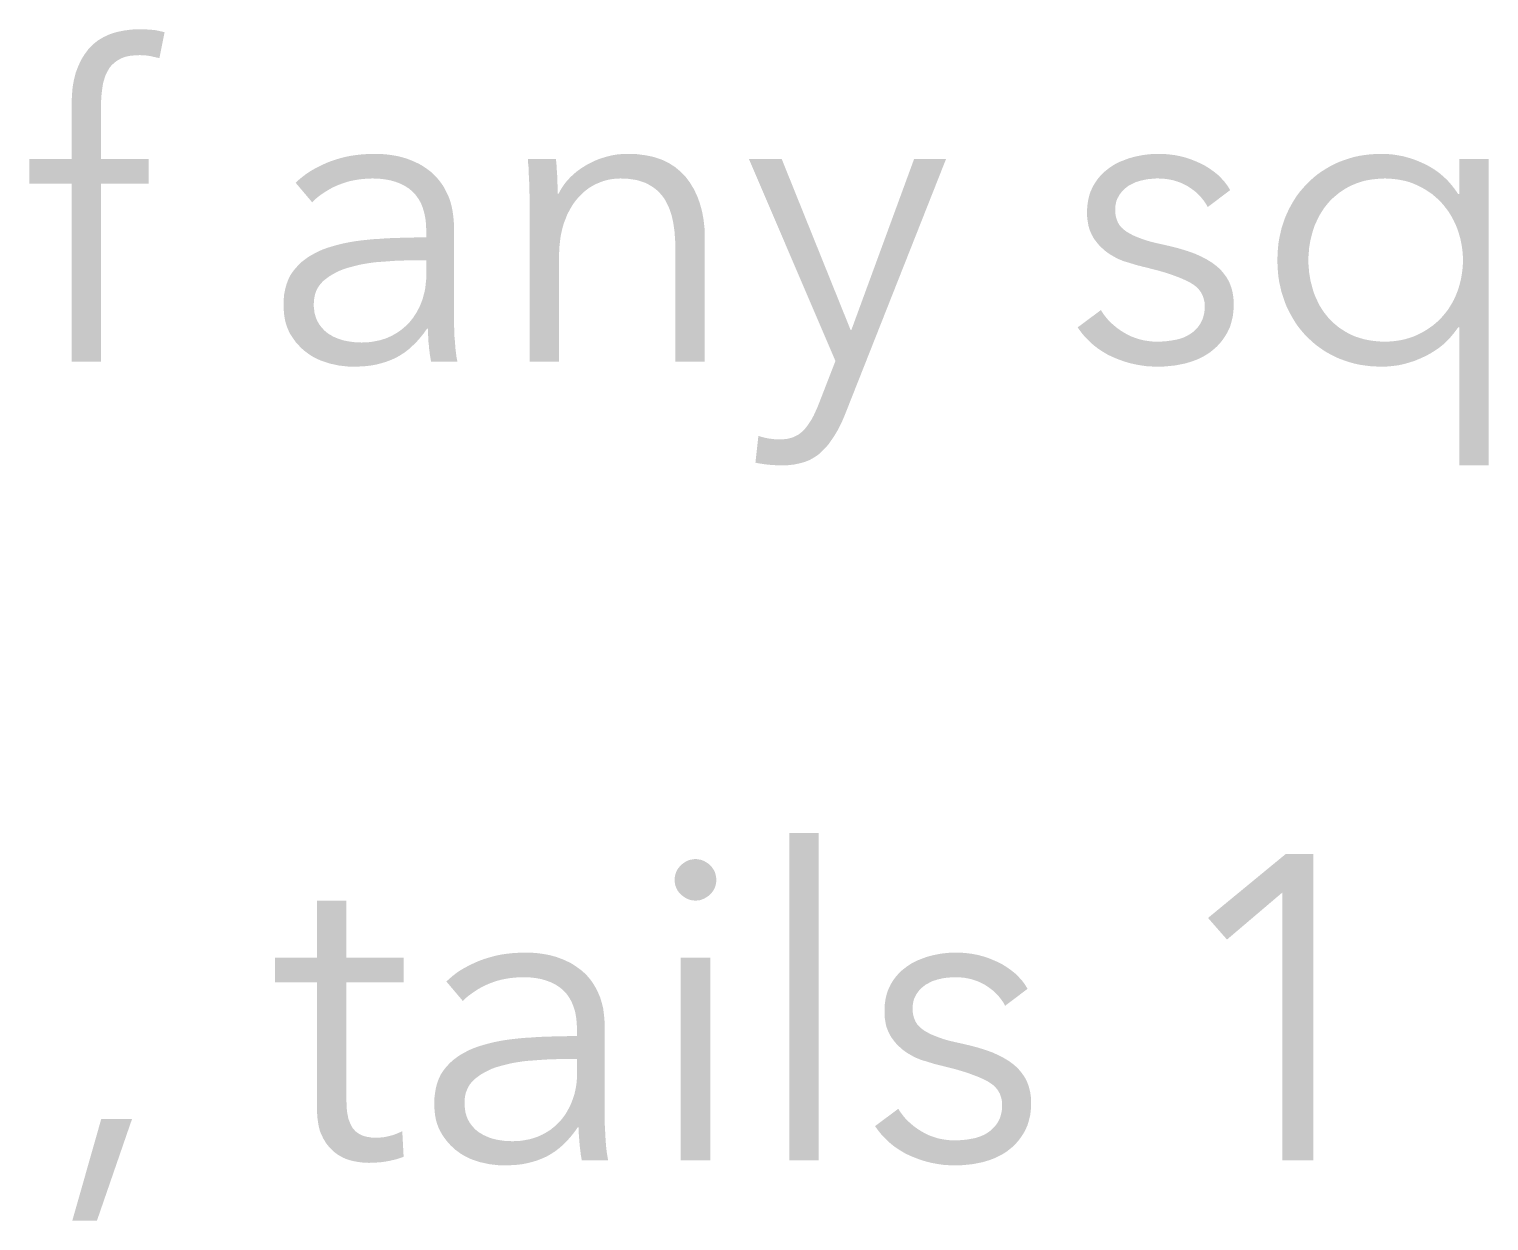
# Model space of a CAD drawing. Header units: millimetres. Extents: x 6 to 126, y 130 to 351.
# Drawn here: x 32.22 to 41, y 263.64 to 270.8 of the extents above; entities that cross this region are included whole.
import ezdxf

# ---------------------------------------------------------------- set-up
doc = ezdxf.new("R2010")
doc.units = ezdxf.units.MM
doc.layers.add('RASTER', color=7, linetype='Continuous')

msp = doc.modelspace()

# ---------------------------------------------------------------- hatches: boundary and pattern name
at = {"layer": 'RASTER'}
for points in [[(32.939, 269.869), (32.653, 269.869), (32.653, 268.8), (32.476, 268.8), (32.476, 269.869), (32.221, 269.869), (32.221, 270.017), (32.476, 270.017), (32.476, 270.35), (32.478, 270.4), (32.482, 270.448), (32.49, 270.493), (32.501, 270.536), (32.516, 270.575), (32.533, 270.612), (32.554, 270.646), (32.577, 270.677), (32.604, 270.705), (32.635, 270.73), (32.669, 270.75), (32.706, 270.767), (32.747, 270.78), (32.791, 270.789), (32.838, 270.795), (32.889, 270.797), (32.898, 270.797), (32.907, 270.797), (32.915, 270.796), (32.925, 270.796), (32.934, 270.795), (32.943, 270.795), (32.953, 270.794), (32.962, 270.793), (32.972, 270.792), (32.981, 270.791), (32.991, 270.789), (33, 270.787), (33.009, 270.785), (33.018, 270.783), (33.026, 270.781), (33.035, 270.779), (33.004, 270.623), (32.997, 270.625), (32.99, 270.626), (32.982, 270.628), (32.975, 270.63), (32.968, 270.631), (32.961, 270.633), (32.954, 270.634), (32.947, 270.636), (32.939, 270.637), (32.932, 270.638), (32.924, 270.639), (32.916, 270.64), (32.908, 270.64), (32.899, 270.64), (32.891, 270.641), (32.882, 270.641), (32.864, 270.64), (32.848, 270.639), (32.832, 270.638), (32.818, 270.635), (32.803, 270.632), (32.79, 270.628), (32.778, 270.623), (32.766, 270.617), (32.755, 270.611), (32.744, 270.604), (32.735, 270.597), (32.726, 270.589), (32.717, 270.581), (32.709, 270.571), (32.702, 270.562), (32.696, 270.551), (32.69, 270.54), (32.684, 270.529), (32.679, 270.517), (32.675, 270.505), (32.671, 270.492), (32.667, 270.479), (32.664, 270.465), (32.662, 270.451), (32.66, 270.437), (32.658, 270.422), (32.656, 270.407), (32.655, 270.392), (32.654, 270.376), (32.653, 270.361), (32.653, 270.345), (32.653, 270.329), (32.653, 270.017), (32.939, 270.017)], [(35.388, 270.017), (35.389, 270.004), (35.39, 269.991), (35.392, 269.978), (35.393, 269.965), (35.393, 269.951), (35.394, 269.937), (35.395, 269.922), (35.396, 269.908), (35.396, 269.893), (35.397, 269.879), (35.397, 269.866), (35.398, 269.853), (35.398, 269.841), (35.398, 269.83), (35.398, 269.819), (35.398, 269.809), (35.404, 269.809), (35.418, 269.835), (35.434, 269.86), (35.452, 269.883), (35.472, 269.905), (35.494, 269.926), (35.518, 269.946), (35.544, 269.964), (35.573, 269.982), (35.602, 269.997), (35.632, 270.011), (35.662, 270.022), (35.693, 270.031), (35.724, 270.039), (35.755, 270.044), (35.787, 270.047), (35.82, 270.048), (35.876, 270.046), (35.928, 270.039), (35.977, 270.029), (36.022, 270.014), (36.064, 269.994), (36.102, 269.97), (36.136, 269.942), (36.167, 269.91), (36.194, 269.874), (36.217, 269.836), (36.237, 269.794), (36.253, 269.75), (36.266, 269.703), (36.275, 269.654), (36.281, 269.601), (36.282, 269.546), (36.282, 268.8), (36.106, 268.8), (36.106, 269.473), (36.105, 269.497), (36.105, 269.52), (36.103, 269.543), (36.102, 269.565), (36.1, 269.587), (36.097, 269.607), (36.094, 269.628), (36.09, 269.648), (36.086, 269.667), (36.081, 269.685), (36.075, 269.703), (36.069, 269.72), (36.062, 269.736), (36.054, 269.752), (36.046, 269.767), (36.037, 269.782), (36.027, 269.795), (36.016, 269.808), (36.005, 269.82), (35.993, 269.831), (35.979, 269.842), (35.966, 269.851), (35.951, 269.86), (35.935, 269.869), (35.919, 269.876), (35.901, 269.882), (35.883, 269.888), (35.863, 269.892), (35.843, 269.895), (35.821, 269.898), (35.799, 269.899), (35.775, 269.9), (35.758, 269.899), (35.741, 269.898), (35.723, 269.896), (35.706, 269.893), (35.689, 269.889), (35.672, 269.884), (35.656, 269.878), (35.639, 269.871), (35.623, 269.864), (35.607, 269.855), (35.591, 269.846), (35.576, 269.835), (35.562, 269.824), (35.547, 269.811), (35.534, 269.798), (35.521, 269.784), (35.508, 269.769), (35.496, 269.753), (35.485, 269.736), (35.474, 269.718), (35.464, 269.699), (35.454, 269.679), (35.446, 269.658), (35.437, 269.636), (35.43, 269.613), (35.424, 269.589), (35.418, 269.564), (35.414, 269.538), (35.411, 269.511), (35.408, 269.483), (35.407, 269.454), (35.406, 269.424), (35.406, 268.8), (35.229, 268.8), (35.229, 269.749), (35.229, 269.762), (35.229, 269.775), (35.229, 269.79), (35.229, 269.806), (35.228, 269.822), (35.228, 269.839), (35.227, 269.857), (35.227, 269.876), (35.226, 269.896), (35.225, 269.914), (35.224, 269.933), (35.224, 269.951), (35.223, 269.968), (35.221, 269.985), (35.22, 270.001), (35.219, 270.017)], [(37.159, 268.99), (37.164, 268.99), (37.541, 270.017), (37.733, 270.017), (37.127, 268.485), (37.113, 268.451), (37.098, 268.419), (37.082, 268.388), (37.065, 268.359), (37.047, 268.332), (37.029, 268.306), (37.009, 268.282), (36.988, 268.261), (36.966, 268.241), (36.941, 268.224), (36.915, 268.209), (36.885, 268.197), (36.854, 268.188), (36.82, 268.181), (36.784, 268.177), (36.745, 268.176), (36.725, 268.176), (36.705, 268.177), (36.685, 268.178), (36.665, 268.18), (36.645, 268.182), (36.626, 268.185), (36.606, 268.188), (36.587, 268.192), (36.605, 268.353), (36.62, 268.348), (36.636, 268.344), (36.652, 268.34), (36.669, 268.337), (36.685, 268.335), (36.701, 268.333), (36.718, 268.332), (36.735, 268.332), (36.757, 268.333), (36.778, 268.335), (36.798, 268.34), (36.816, 268.346), (36.833, 268.354), (36.849, 268.363), (36.864, 268.375), (36.878, 268.388), (36.891, 268.403), (36.903, 268.419), (36.915, 268.437), (36.927, 268.456), (36.938, 268.477), (36.948, 268.499), (36.959, 268.523), (36.969, 268.548), (37.068, 268.803), (36.548, 270.017), (36.745, 270.017)], [(39.306, 269.728), (39.296, 269.747), (39.284, 269.764), (39.271, 269.781), (39.257, 269.797), (39.242, 269.812), (39.225, 269.826), (39.207, 269.839), (39.188, 269.852), (39.168, 269.863), (39.147, 269.873), (39.125, 269.881), (39.103, 269.888), (39.08, 269.893), (39.057, 269.897), (39.032, 269.899), (39.007, 269.9), (38.996, 269.9), (38.984, 269.899), (38.972, 269.898), (38.96, 269.897), (38.949, 269.896), (38.937, 269.894), (38.925, 269.892), (38.914, 269.889), (38.902, 269.887), (38.891, 269.883), (38.88, 269.88), (38.869, 269.876), (38.859, 269.871), (38.849, 269.866), (38.84, 269.861), (38.83, 269.856), (38.822, 269.85), (38.813, 269.843), (38.805, 269.836), (38.798, 269.829), (38.79, 269.821), (38.784, 269.813), (38.778, 269.805), (38.772, 269.796), (38.767, 269.786), (38.762, 269.777), (38.758, 269.767), (38.755, 269.756), (38.753, 269.745), (38.751, 269.734), (38.75, 269.722), (38.75, 269.71), (38.751, 269.689), (38.754, 269.67), (38.76, 269.651), (38.767, 269.634), (38.777, 269.618), (38.789, 269.604), (38.804, 269.591), (38.82, 269.579), (38.839, 269.568), (38.86, 269.557), (38.884, 269.547), (38.91, 269.537), (38.939, 269.527), (38.971, 269.518), (39.005, 269.51), (39.041, 269.502), (39.093, 269.49), (39.142, 269.477), (39.187, 269.463), (39.229, 269.448), (39.267, 269.431), (39.301, 269.413), (39.332, 269.394), (39.36, 269.373), (39.384, 269.351), (39.404, 269.327), (39.422, 269.302), (39.437, 269.274), (39.448, 269.245), (39.456, 269.214), (39.461, 269.181), (39.462, 269.146), (39.462, 269.12), (39.46, 269.096), (39.457, 269.072), (39.452, 269.05), (39.446, 269.028), (39.44, 269.008), (39.431, 268.989), (39.422, 268.97), (39.411, 268.953), (39.4, 268.936), (39.388, 268.92), (39.375, 268.905), (39.362, 268.891), (39.348, 268.878), (39.332, 268.865), (39.317, 268.853), (39.3, 268.842), (39.283, 268.832), (39.265, 268.823), (39.247, 268.814), (39.229, 268.807), (39.21, 268.8), (39.19, 268.794), (39.17, 268.788), (39.149, 268.784), (39.129, 268.78), (39.108, 268.776), (39.087, 268.774), (39.067, 268.772), (39.046, 268.77), (39.025, 268.769), (39.005, 268.769), (38.97, 268.77), (38.936, 268.772), (38.902, 268.777), (38.869, 268.783), (38.835, 268.791), (38.802, 268.801), (38.769, 268.813), (38.737, 268.826), (38.705, 268.841), (38.675, 268.859), (38.646, 268.878), (38.619, 268.899), (38.593, 268.923), (38.568, 268.948), (38.545, 268.976), (38.524, 269.005), (38.664, 269.109), (38.676, 269.09), (38.69, 269.071), (38.705, 269.053), (38.722, 269.035), (38.74, 269.019), (38.759, 269.003), (38.78, 268.988), (38.802, 268.974), (38.825, 268.961), (38.848, 268.95), (38.873, 268.941), (38.897, 268.933), (38.923, 268.927), (38.949, 268.923), (38.975, 268.92), (39.002, 268.92), (39.016, 268.92), (39.03, 268.92), (39.044, 268.921), (39.058, 268.922), (39.071, 268.924), (39.085, 268.925), (39.098, 268.928), (39.111, 268.93), (39.124, 268.933), (39.136, 268.936), (39.148, 268.94), (39.16, 268.944), (39.171, 268.949), (39.182, 268.954), (39.192, 268.96), (39.202, 268.966), (39.212, 268.973), (39.221, 268.98), (39.229, 268.988), (39.237, 268.996), (39.245, 269.004), (39.252, 269.013), (39.259, 269.023), (39.265, 269.033), (39.27, 269.043), (39.275, 269.054), (39.279, 269.066), (39.282, 269.078), (39.285, 269.091), (39.287, 269.104), (39.288, 269.118), (39.288, 269.133), (39.287, 269.156), (39.282, 269.178), (39.275, 269.198), (39.265, 269.217), (39.252, 269.234), (39.236, 269.25), (39.217, 269.264), (39.196, 269.277), (39.171, 269.289), (39.144, 269.301), (39.115, 269.312), (39.083, 269.324), (39.048, 269.335), (39.011, 269.346), (38.971, 269.356), (38.929, 269.367), (38.915, 269.37), (38.901, 269.374), (38.887, 269.377), (38.873, 269.381), (38.858, 269.386), (38.844, 269.39), (38.829, 269.395), (38.814, 269.399), (38.798, 269.404), (38.784, 269.41), (38.769, 269.416), (38.755, 269.423), (38.741, 269.431), (38.727, 269.439), (38.714, 269.447), (38.7, 269.457), (38.688, 269.466), (38.676, 269.477), (38.664, 269.488), (38.653, 269.499), (38.643, 269.511), (38.633, 269.524), (38.623, 269.537), (38.615, 269.551), (38.607, 269.566), (38.6, 269.582), (38.594, 269.598), (38.589, 269.616), (38.586, 269.634), (38.583, 269.653), (38.581, 269.673), (38.581, 269.694), (38.581, 269.717), (38.583, 269.739), (38.586, 269.761), (38.59, 269.781), (38.595, 269.801), (38.601, 269.819), (38.609, 269.837), (38.617, 269.854), (38.627, 269.871), (38.637, 269.886), (38.648, 269.901), (38.66, 269.915), (38.672, 269.928), (38.686, 269.941), (38.7, 269.952), (38.715, 269.964), (38.73, 269.974), (38.746, 269.984), (38.763, 269.993), (38.78, 270.001), (38.798, 270.008), (38.816, 270.015), (38.835, 270.022), (38.854, 270.027), (38.873, 270.032), (38.893, 270.036), (38.913, 270.04), (38.933, 270.043), (38.953, 270.045), (38.974, 270.047), (38.994, 270.048), (39.015, 270.048), (39.047, 270.047), (39.078, 270.044), (39.109, 270.04), (39.14, 270.034), (39.171, 270.026), (39.202, 270.016), (39.232, 270.004), (39.262, 269.991), (39.291, 269.976), (39.318, 269.959), (39.343, 269.941), (39.367, 269.922), (39.388, 269.901), (39.408, 269.879), (39.426, 269.855), (39.441, 269.83)], [(36.968, 264), (36.791, 264), (36.791, 265.966), (36.968, 265.966)], [(39.942, 264), (39.755, 264), (39.755, 265.609), (39.422, 265.326), (39.308, 265.456), (39.776, 265.841), (39.942, 265.841)], [(34.472, 265.069), (34.128, 265.069), (34.128, 264.359), (34.129, 264.342), (34.129, 264.326), (34.13, 264.311), (34.132, 264.297), (34.133, 264.283), (34.136, 264.271), (34.138, 264.258), (34.141, 264.247), (34.145, 264.236), (34.149, 264.226), (34.153, 264.217), (34.157, 264.208), (34.162, 264.199), (34.167, 264.192), (34.173, 264.185), (34.179, 264.178), (34.185, 264.172), (34.192, 264.167), (34.199, 264.162), (34.206, 264.157), (34.214, 264.153), (34.221, 264.15), (34.229, 264.147), (34.238, 264.144), (34.246, 264.142), (34.255, 264.14), (34.264, 264.139), (34.273, 264.137), (34.282, 264.136), (34.291, 264.136), (34.301, 264.135), (34.31, 264.135), (34.32, 264.135), (34.329, 264.136), (34.338, 264.137), (34.348, 264.138), (34.357, 264.139), (34.367, 264.141), (34.377, 264.143), (34.387, 264.146), (34.397, 264.148), (34.407, 264.151), (34.417, 264.154), (34.426, 264.158), (34.436, 264.162), (34.445, 264.166), (34.455, 264.17), (34.464, 264.174), (34.472, 264.021), (34.46, 264.016), (34.448, 264.012), (34.436, 264.008), (34.424, 264.005), (34.412, 264.002), (34.399, 263.999), (34.387, 263.996), (34.374, 263.994), (34.361, 263.991), (34.348, 263.99), (34.335, 263.988), (34.321, 263.987), (34.307, 263.986), (34.293, 263.985), (34.278, 263.985), (34.264, 263.984), (34.251, 263.985), (34.239, 263.985), (34.226, 263.986), (34.213, 263.988), (34.2, 263.989), (34.187, 263.992), (34.173, 263.994), (34.16, 263.997), (34.146, 264.001), (34.133, 264.005), (34.12, 264.01), (34.107, 264.016), (34.094, 264.023), (34.082, 264.03), (34.07, 264.038), (34.058, 264.047), (34.047, 264.056), (34.036, 264.067), (34.025, 264.078), (34.016, 264.09), (34.006, 264.102), (33.998, 264.116), (33.989, 264.13), (33.982, 264.146), (33.974, 264.162), (33.968, 264.179), (33.963, 264.198), (33.959, 264.218), (33.956, 264.239), (33.953, 264.261), (33.952, 264.285), (33.952, 264.309), (33.952, 265.069), (33.699, 265.069), (33.699, 265.217), (33.952, 265.217), (33.952, 265.56), (34.128, 265.56), (34.128, 265.217), (34.472, 265.217)], [(38.088, 264.928), (38.078, 264.947), (38.066, 264.964), (38.053, 264.981), (38.039, 264.997), (38.024, 265.012), (38.007, 265.026), (37.989, 265.039), (37.97, 265.052), (37.95, 265.063), (37.929, 265.073), (37.907, 265.081), (37.885, 265.088), (37.862, 265.093), (37.839, 265.097), (37.814, 265.099), (37.789, 265.1), (37.778, 265.1), (37.766, 265.099), (37.754, 265.098), (37.742, 265.097), (37.731, 265.096), (37.719, 265.094), (37.707, 265.092), (37.696, 265.089), (37.684, 265.087), (37.673, 265.083), (37.662, 265.08), (37.651, 265.076), (37.641, 265.071), (37.631, 265.066), (37.622, 265.061), (37.612, 265.056), (37.604, 265.05), (37.595, 265.043), (37.587, 265.036), (37.58, 265.029), (37.572, 265.021), (37.566, 265.013), (37.56, 265.005), (37.554, 264.996), (37.549, 264.986), (37.544, 264.977), (37.54, 264.967), (37.537, 264.956), (37.535, 264.945), (37.533, 264.934), (37.532, 264.922), (37.532, 264.91), (37.533, 264.889), (37.536, 264.87), (37.542, 264.851), (37.549, 264.834), (37.559, 264.818), (37.571, 264.804), (37.586, 264.791), (37.602, 264.779), (37.621, 264.768), (37.642, 264.757), (37.666, 264.747), (37.692, 264.737), (37.721, 264.727), (37.753, 264.718), (37.787, 264.71), (37.823, 264.702), (37.875, 264.69), (37.924, 264.677), (37.969, 264.663), (38.011, 264.648), (38.049, 264.631), (38.083, 264.613), (38.114, 264.594), (38.142, 264.573), (38.166, 264.551), (38.186, 264.527), (38.204, 264.502), (38.219, 264.474), (38.23, 264.445), (38.238, 264.414), (38.243, 264.381), (38.244, 264.346), (38.244, 264.32), (38.242, 264.296), (38.239, 264.272), (38.234, 264.25), (38.228, 264.228), (38.222, 264.208), (38.213, 264.189), (38.204, 264.17), (38.193, 264.153), (38.182, 264.136), (38.17, 264.12), (38.157, 264.105), (38.144, 264.091), (38.13, 264.078), (38.114, 264.065), (38.099, 264.053), (38.082, 264.042), (38.065, 264.032), (38.047, 264.023), (38.029, 264.014), (38.011, 264.007), (37.992, 264), (37.972, 263.994), (37.952, 263.988), (37.931, 263.984), (37.911, 263.98), (37.89, 263.976), (37.869, 263.974), (37.849, 263.972), (37.828, 263.97), (37.807, 263.969), (37.787, 263.969), (37.752, 263.97), (37.718, 263.972), (37.684, 263.977), (37.651, 263.983), (37.617, 263.991), (37.584, 264.001), (37.551, 264.013), (37.519, 264.026), (37.487, 264.041), (37.457, 264.059), (37.428, 264.078), (37.401, 264.099), (37.375, 264.123), (37.35, 264.148), (37.327, 264.176), (37.306, 264.205), (37.446, 264.309), (37.458, 264.29), (37.472, 264.271), (37.487, 264.253), (37.504, 264.235), (37.522, 264.219), (37.541, 264.203), (37.562, 264.188), (37.584, 264.174), (37.607, 264.161), (37.63, 264.15), (37.655, 264.141), (37.679, 264.133), (37.705, 264.127), (37.731, 264.123), (37.757, 264.12), (37.784, 264.12), (37.798, 264.12), (37.812, 264.12), (37.826, 264.121), (37.84, 264.122), (37.853, 264.124), (37.867, 264.125), (37.88, 264.128), (37.893, 264.13), (37.906, 264.133), (37.918, 264.136), (37.93, 264.14), (37.942, 264.144), (37.953, 264.149), (37.964, 264.154), (37.974, 264.16), (37.984, 264.166), (37.994, 264.173), (38.003, 264.18), (38.011, 264.188), (38.019, 264.196), (38.027, 264.204), (38.034, 264.213), (38.041, 264.223), (38.047, 264.233), (38.052, 264.243), (38.057, 264.254), (38.061, 264.266), (38.064, 264.278), (38.067, 264.291), (38.069, 264.304), (38.07, 264.318), (38.07, 264.333), (38.069, 264.356), (38.064, 264.378), (38.057, 264.398), (38.047, 264.417), (38.034, 264.434), (38.018, 264.45), (37.999, 264.464), (37.978, 264.477), (37.953, 264.489), (37.926, 264.501), (37.897, 264.512), (37.865, 264.524), (37.83, 264.535), (37.793, 264.546), (37.753, 264.556), (37.711, 264.567), (37.697, 264.57), (37.683, 264.574), (37.669, 264.577), (37.655, 264.581), (37.64, 264.586), (37.626, 264.59), (37.611, 264.595), (37.596, 264.599), (37.58, 264.604), (37.566, 264.61), (37.551, 264.616), (37.537, 264.623), (37.523, 264.631), (37.509, 264.639), (37.496, 264.647), (37.482, 264.657), (37.47, 264.666), (37.458, 264.677), (37.446, 264.688), (37.435, 264.699), (37.425, 264.711), (37.415, 264.724), (37.405, 264.737), (37.397, 264.751), (37.389, 264.766), (37.382, 264.782), (37.376, 264.798), (37.371, 264.816), (37.368, 264.834), (37.365, 264.853), (37.363, 264.873), (37.363, 264.894), (37.363, 264.917), (37.365, 264.939), (37.368, 264.961), (37.372, 264.981), (37.377, 265.001), (37.383, 265.019), (37.391, 265.037), (37.399, 265.054), (37.409, 265.071), (37.419, 265.086), (37.43, 265.101), (37.442, 265.115), (37.454, 265.128), (37.468, 265.141), (37.482, 265.152), (37.497, 265.164), (37.512, 265.174), (37.528, 265.184), (37.545, 265.193), (37.562, 265.201), (37.58, 265.208), (37.598, 265.215), (37.617, 265.222), (37.636, 265.227), (37.655, 265.232), (37.675, 265.236), (37.695, 265.24), (37.715, 265.243), (37.735, 265.245), (37.756, 265.247), (37.776, 265.248), (37.797, 265.248), (37.829, 265.247), (37.86, 265.244), (37.891, 265.24), (37.922, 265.234), (37.953, 265.226), (37.984, 265.216), (38.014, 265.204), (38.044, 265.191), (38.073, 265.176), (38.1, 265.159), (38.125, 265.141), (38.149, 265.122), (38.17, 265.101), (38.19, 265.079), (38.208, 265.055), (38.223, 265.03)], [(32.628, 263.636), (32.48, 263.636), (32.654, 264.247), (32.839, 264.247)]]:
    msp.add_hatch(color=7, dxfattribs=at).paths.add_polyline_path(points)
h = msp.add_hatch(color=7, dxfattribs=at)
h.paths.add_polyline_path([(34.608, 269.585), (34.607, 269.624), (34.603, 269.659), (34.596, 269.693), (34.587, 269.724), (34.576, 269.752), (34.561, 269.778), (34.544, 269.801), (34.525, 269.822), (34.503, 269.84), (34.478, 269.856), (34.452, 269.869), (34.423, 269.88), (34.391, 269.889), (34.358, 269.895), (34.321, 269.899), (34.283, 269.9), (34.256, 269.899), (34.229, 269.897), (34.203, 269.894), (34.178, 269.89), (34.153, 269.885), (34.128, 269.878), (34.104, 269.87), (34.08, 269.861), (34.057, 269.851), (34.035, 269.84), (34.014, 269.828), (33.994, 269.815), (33.974, 269.802), (33.956, 269.788), (33.938, 269.773), (33.922, 269.757), (33.823, 269.874), (33.842, 269.892), (33.864, 269.91), (33.886, 269.927), (33.91, 269.943), (33.936, 269.958), (33.963, 269.972), (33.992, 269.986), (34.022, 269.999), (34.053, 270.01), (34.085, 270.02), (34.119, 270.029), (34.153, 270.036), (34.189, 270.041), (34.225, 270.045), (34.263, 270.047), (34.301, 270.048), (34.326, 270.048), (34.35, 270.046), (34.373, 270.044), (34.397, 270.041), (34.42, 270.037), (34.442, 270.033), (34.464, 270.027), (34.486, 270.021), (34.507, 270.013), (34.527, 270.005), (34.547, 269.996), (34.566, 269.987), (34.585, 269.976), (34.603, 269.964), (34.62, 269.952), (34.637, 269.939), (34.652, 269.925), (34.667, 269.91), (34.681, 269.894), (34.694, 269.877), (34.707, 269.859), (34.718, 269.841), (34.728, 269.821), (34.738, 269.801), (34.747, 269.78), (34.754, 269.758), (34.76, 269.735), (34.765, 269.711), (34.769, 269.686), (34.772, 269.66), (34.774, 269.634), (34.774, 269.606), (34.774, 269.073), (34.774, 269.055), (34.775, 269.038), (34.775, 269.02), (34.776, 269.002), (34.776, 268.983), (34.777, 268.965), (34.778, 268.946), (34.78, 268.927), (34.781, 268.909), (34.783, 268.891), (34.784, 268.874), (34.786, 268.858), (34.788, 268.842), (34.79, 268.827), (34.793, 268.813), (34.795, 268.8), (34.637, 268.8), (34.635, 268.811), (34.633, 268.823), (34.631, 268.834), (34.629, 268.846), (34.628, 268.858), (34.626, 268.871), (34.625, 268.883), (34.624, 268.896), (34.622, 268.909), (34.621, 268.922), (34.62, 268.935), (34.62, 268.948), (34.619, 268.96), (34.619, 268.973), (34.618, 268.985), (34.618, 268.998), (34.613, 268.998), (34.592, 268.968), (34.57, 268.941), (34.548, 268.916), (34.524, 268.893), (34.501, 268.872), (34.476, 268.853), (34.451, 268.837), (34.425, 268.822), (34.398, 268.81), (34.369, 268.799), (34.34, 268.79), (34.309, 268.782), (34.276, 268.776), (34.243, 268.772), (34.208, 268.77), (34.171, 268.769), (34.154, 268.769), (34.136, 268.77), (34.118, 268.772), (34.1, 268.774), (34.082, 268.776), (34.064, 268.78), (34.045, 268.784), (34.027, 268.788), (34.009, 268.794), (33.991, 268.8), (33.973, 268.806), (33.956, 268.814), (33.939, 268.822), (33.923, 268.831), (33.907, 268.841), (33.892, 268.852), (33.877, 268.863), (33.862, 268.876), (33.849, 268.889), (33.836, 268.903), (33.823, 268.917), (33.812, 268.933), (33.801, 268.949), (33.79, 268.966), (33.781, 268.984), (33.773, 269.003), (33.766, 269.023), (33.76, 269.044), (33.756, 269.066), (33.753, 269.089), (33.751, 269.113), (33.75, 269.138), (33.751, 269.172), (33.754, 269.205), (33.76, 269.235), (33.768, 269.264), (33.778, 269.291), (33.79, 269.316), (33.805, 269.339), (33.822, 269.36), (33.84, 269.38), (33.86, 269.399), (33.882, 269.416), (33.905, 269.432), (33.93, 269.446), (33.956, 269.46), (33.983, 269.472), (34.013, 269.483), (34.043, 269.492), (34.075, 269.501), (34.107, 269.509), (34.141, 269.516), (34.176, 269.522), (34.212, 269.527), (34.249, 269.531), (34.287, 269.535), (34.326, 269.537), (34.365, 269.54), (34.405, 269.542), (34.445, 269.543), (34.485, 269.545), (34.526, 269.545), (34.567, 269.546), (34.608, 269.546)])
h.paths.add_polyline_path([(34.556, 269.408), (34.529, 269.408), (34.501, 269.408), (34.474, 269.407), (34.446, 269.406), (34.419, 269.405), (34.391, 269.403), (34.364, 269.401), (34.336, 269.399), (34.309, 269.397), (34.282, 269.394), (34.256, 269.39), (34.231, 269.386), (34.206, 269.381), (34.182, 269.375), (34.159, 269.369), (34.136, 269.363), (34.114, 269.356), (34.093, 269.348), (34.073, 269.339), (34.055, 269.329), (34.037, 269.319), (34.02, 269.308), (34.004, 269.296), (33.989, 269.284), (33.976, 269.27), (33.964, 269.255), (33.954, 269.24), (33.946, 269.223), (33.94, 269.205), (33.936, 269.187), (33.933, 269.167), (33.932, 269.146), (33.932, 269.13), (33.934, 269.115), (33.935, 269.1), (33.938, 269.086), (33.942, 269.073), (33.946, 269.06), (33.951, 269.048), (33.957, 269.037), (33.963, 269.026), (33.97, 269.016), (33.978, 269.006), (33.986, 268.997), (33.994, 268.988), (34.003, 268.98), (34.013, 268.972), (34.023, 268.965), (34.034, 268.959), (34.044, 268.952), (34.055, 268.947), (34.067, 268.942), (34.079, 268.937), (34.091, 268.933), (34.103, 268.929), (34.115, 268.926), (34.128, 268.923), (34.141, 268.921), (34.154, 268.919), (34.166, 268.917), (34.179, 268.916), (34.192, 268.915), (34.205, 268.915), (34.218, 268.914), (34.241, 268.915), (34.263, 268.916), (34.285, 268.919), (34.306, 268.923), (34.327, 268.927), (34.347, 268.933), (34.366, 268.939), (34.384, 268.947), (34.402, 268.955), (34.419, 268.965), (34.436, 268.975), (34.451, 268.985), (34.466, 268.997), (34.48, 269.009), (34.494, 269.022), (34.507, 269.035), (34.519, 269.05), (34.53, 269.064), (34.54, 269.08), (34.55, 269.095), (34.559, 269.112), (34.568, 269.129), (34.575, 269.146), (34.582, 269.164), (34.588, 269.182), (34.593, 269.201), (34.598, 269.22), (34.602, 269.239), (34.604, 269.258), (34.606, 269.278), (34.608, 269.297), (34.608, 269.317), (34.608, 269.408)], flags=0)
h = msp.add_hatch(color=7, dxfattribs=at)
h.paths.add_polyline_path([(40.812, 269.005), (40.792, 268.978), (40.771, 268.952), (40.748, 268.927), (40.724, 268.904), (40.698, 268.883), (40.67, 268.864), (40.641, 268.846), (40.61, 268.83), (40.579, 268.816), (40.547, 268.803), (40.515, 268.793), (40.483, 268.784), (40.451, 268.777), (40.419, 268.773), (40.386, 268.77), (40.354, 268.769), (40.319, 268.77), (40.284, 268.772), (40.251, 268.776), (40.218, 268.781), (40.186, 268.788), (40.155, 268.797), (40.125, 268.807), (40.095, 268.818), (40.067, 268.831), (40.04, 268.845), (40.013, 268.86), (39.988, 268.877), (39.964, 268.894), (39.941, 268.913), (39.919, 268.933), (39.898, 268.953), (39.878, 268.975), (39.859, 268.998), (39.841, 269.022), (39.825, 269.047), (39.81, 269.073), (39.795, 269.1), (39.782, 269.127), (39.77, 269.156), (39.76, 269.186), (39.75, 269.216), (39.743, 269.247), (39.736, 269.278), (39.731, 269.31), (39.728, 269.342), (39.726, 269.375), (39.725, 269.408), (39.726, 269.442), (39.728, 269.475), (39.731, 269.507), (39.736, 269.539), (39.743, 269.57), (39.75, 269.601), (39.76, 269.631), (39.77, 269.661), (39.782, 269.689), (39.795, 269.717), (39.81, 269.744), (39.825, 269.77), (39.841, 269.795), (39.859, 269.819), (39.878, 269.841), (39.898, 269.863), (39.919, 269.884), (39.941, 269.904), (39.964, 269.923), (39.988, 269.94), (40.013, 269.956), (40.04, 269.972), (40.067, 269.986), (40.095, 269.999), (40.125, 270.01), (40.155, 270.02), (40.186, 270.029), (40.218, 270.036), (40.251, 270.041), (40.284, 270.045), (40.319, 270.047), (40.354, 270.048), (40.386, 270.047), (40.419, 270.044), (40.451, 270.039), (40.483, 270.033), (40.515, 270.024), (40.547, 270.014), (40.579, 270.001), (40.61, 269.987), (40.641, 269.971), (40.67, 269.953), (40.698, 269.933), (40.724, 269.911), (40.748, 269.888), (40.771, 269.862), (40.792, 269.835), (40.812, 269.806), (40.819, 269.806), (40.819, 270.017), (40.996, 270.017), (40.996, 268.176), (40.819, 268.176), (40.819, 269.005)])
h.paths.add_polyline_path([(39.912, 269.408), (39.912, 269.383), (39.914, 269.358), (39.916, 269.334), (39.92, 269.31), (39.924, 269.286), (39.93, 269.263), (39.936, 269.24), (39.943, 269.217), (39.951, 269.195), (39.961, 269.174), (39.97, 269.153), (39.981, 269.133), (39.993, 269.114), (40.005, 269.096), (40.019, 269.078), (40.033, 269.061), (40.048, 269.045), (40.064, 269.03), (40.081, 269.016), (40.098, 269.002), (40.117, 268.99), (40.136, 268.978), (40.156, 268.967), (40.177, 268.957), (40.199, 268.948), (40.222, 268.941), (40.245, 268.934), (40.269, 268.929), (40.294, 268.925), (40.319, 268.922), (40.345, 268.92), (40.372, 268.92), (40.397, 268.92), (40.422, 268.922), (40.446, 268.925), (40.47, 268.929), (40.493, 268.934), (40.516, 268.941), (40.538, 268.948), (40.559, 268.957), (40.58, 268.967), (40.601, 268.978), (40.62, 268.989), (40.639, 269.002), (40.658, 269.015), (40.675, 269.029), (40.692, 269.044), (40.708, 269.06), (40.723, 269.077), (40.737, 269.094), (40.751, 269.112), (40.763, 269.131), (40.775, 269.151), (40.786, 269.171), (40.796, 269.193), (40.805, 269.215), (40.813, 269.237), (40.82, 269.26), (40.826, 269.284), (40.831, 269.308), (40.835, 269.332), (40.838, 269.357), (40.84, 269.383), (40.84, 269.408), (40.84, 269.434), (40.838, 269.46), (40.835, 269.484), (40.831, 269.509), (40.826, 269.533), (40.82, 269.556), (40.813, 269.579), (40.805, 269.602), (40.796, 269.624), (40.786, 269.645), (40.775, 269.666), (40.763, 269.686), (40.751, 269.705), (40.737, 269.723), (40.723, 269.741), (40.708, 269.758), (40.692, 269.774), (40.675, 269.789), (40.658, 269.804), (40.639, 269.817), (40.62, 269.83), (40.601, 269.841), (40.58, 269.852), (40.559, 269.862), (40.538, 269.871), (40.516, 269.879), (40.493, 269.885), (40.47, 269.89), (40.446, 269.894), (40.422, 269.897), (40.397, 269.899), (40.372, 269.9), (40.345, 269.899), (40.319, 269.897), (40.294, 269.894), (40.269, 269.89), (40.245, 269.885), (40.222, 269.878), (40.199, 269.87), (40.177, 269.861), (40.156, 269.851), (40.136, 269.84), (40.117, 269.828), (40.098, 269.815), (40.081, 269.801), (40.064, 269.787), (40.048, 269.772), (40.033, 269.756), (40.019, 269.739), (40.005, 269.721), (39.993, 269.702), (39.981, 269.683), (39.97, 269.663), (39.961, 269.643), (39.951, 269.622), (39.943, 269.6), (39.936, 269.577), (39.93, 269.554), (39.924, 269.531), (39.92, 269.507), (39.916, 269.483), (39.914, 269.458), (39.912, 269.434), (39.912, 269.408)], flags=0)
h = msp.add_hatch(color=7, dxfattribs=at)
h.paths.add_polyline_path([(36.315, 264), (36.138, 264), (36.138, 265.217), (36.315, 265.217)])
h.paths.add_polyline_path([(36.351, 265.685), (36.351, 265.671), (36.349, 265.659), (36.346, 265.647), (36.342, 265.635), (36.336, 265.624), (36.329, 265.614), (36.322, 265.604), (36.312, 265.595), (36.303, 265.587), (36.292, 265.58), (36.282, 265.574), (36.271, 265.569), (36.261, 265.565), (36.25, 265.562), (36.238, 265.561), (36.227, 265.56), (36.215, 265.561), (36.204, 265.562), (36.193, 265.565), (36.182, 265.569), (36.171, 265.574), (36.161, 265.58), (36.151, 265.587), (36.141, 265.595), (36.132, 265.604), (36.124, 265.614), (36.117, 265.624), (36.112, 265.635), (36.107, 265.647), (36.104, 265.659), (36.102, 265.671), (36.102, 265.685), (36.102, 265.698), (36.104, 265.711), (36.107, 265.723), (36.112, 265.735), (36.117, 265.745), (36.124, 265.756), (36.132, 265.765), (36.141, 265.775), (36.151, 265.783), (36.161, 265.79), (36.171, 265.796), (36.182, 265.801), (36.193, 265.805), (36.204, 265.807), (36.215, 265.809), (36.227, 265.81), (36.238, 265.809), (36.25, 265.807), (36.261, 265.805), (36.271, 265.801), (36.282, 265.796), (36.292, 265.79), (36.303, 265.783), (36.312, 265.775), (36.322, 265.765), (36.329, 265.756), (36.336, 265.745), (36.342, 265.735), (36.346, 265.723), (36.349, 265.711), (36.351, 265.698), (36.351, 265.685)])
h = msp.add_hatch(color=7, dxfattribs=at)
h.paths.add_polyline_path([(35.514, 264.785), (35.513, 264.824), (35.509, 264.859), (35.503, 264.893), (35.493, 264.924), (35.482, 264.952), (35.467, 264.978), (35.451, 265.001), (35.431, 265.022), (35.409, 265.04), (35.385, 265.056), (35.358, 265.069), (35.329, 265.08), (35.298, 265.089), (35.264, 265.095), (35.228, 265.099), (35.189, 265.1), (35.162, 265.099), (35.136, 265.097), (35.109, 265.094), (35.084, 265.09), (35.059, 265.085), (35.034, 265.078), (35.01, 265.07), (34.986, 265.061), (34.963, 265.051), (34.941, 265.04), (34.92, 265.028), (34.9, 265.015), (34.881, 265.002), (34.862, 264.988), (34.844, 264.973), (34.828, 264.957), (34.729, 265.074), (34.749, 265.092), (34.77, 265.11), (34.792, 265.127), (34.816, 265.143), (34.842, 265.158), (34.869, 265.172), (34.898, 265.186), (34.928, 265.199), (34.959, 265.21), (34.992, 265.22), (35.025, 265.229), (35.06, 265.236), (35.095, 265.241), (35.131, 265.245), (35.169, 265.247), (35.207, 265.248), (35.232, 265.248), (35.256, 265.246), (35.28, 265.244), (35.303, 265.241), (35.326, 265.237), (35.348, 265.233), (35.37, 265.227), (35.392, 265.221), (35.413, 265.213), (35.434, 265.205), (35.453, 265.196), (35.473, 265.187), (35.491, 265.176), (35.509, 265.164), (35.526, 265.152), (35.543, 265.139), (35.559, 265.125), (35.574, 265.11), (35.588, 265.094), (35.601, 265.077), (35.613, 265.059), (35.624, 265.041), (35.635, 265.021), (35.644, 265.001), (35.653, 264.98), (35.66, 264.958), (35.666, 264.935), (35.672, 264.911), (35.675, 264.886), (35.678, 264.86), (35.68, 264.834), (35.681, 264.806), (35.681, 264.273), (35.681, 264.255), (35.681, 264.238), (35.681, 264.22), (35.682, 264.202), (35.683, 264.183), (35.684, 264.165), (35.685, 264.146), (35.686, 264.127), (35.687, 264.109), (35.689, 264.091), (35.69, 264.074), (35.692, 264.058), (35.694, 264.042), (35.697, 264.027), (35.699, 264.013), (35.701, 264), (35.543, 264), (35.541, 264.011), (35.539, 264.023), (35.537, 264.034), (35.536, 264.046), (35.534, 264.058), (35.533, 264.071), (35.531, 264.083), (35.53, 264.096), (35.529, 264.109), (35.528, 264.122), (35.527, 264.135), (35.526, 264.148), (35.525, 264.16), (35.525, 264.173), (35.525, 264.185), (35.525, 264.198), (35.519, 264.198), (35.498, 264.168), (35.476, 264.141), (35.454, 264.116), (35.431, 264.093), (35.407, 264.072), (35.382, 264.053), (35.357, 264.037), (35.331, 264.022), (35.304, 264.01), (35.276, 263.999), (35.246, 263.99), (35.215, 263.982), (35.183, 263.976), (35.149, 263.972), (35.114, 263.97), (35.077, 263.969), (35.06, 263.969), (35.042, 263.97), (35.024, 263.972), (35.006, 263.974), (34.988, 263.976), (34.97, 263.98), (34.952, 263.984), (34.933, 263.988), (34.915, 263.994), (34.897, 264), (34.879, 264.006), (34.862, 264.014), (34.846, 264.022), (34.829, 264.031), (34.813, 264.041), (34.798, 264.052), (34.783, 264.063), (34.769, 264.076), (34.755, 264.089), (34.742, 264.103), (34.73, 264.117), (34.718, 264.133), (34.707, 264.149), (34.697, 264.166), (34.687, 264.184), (34.679, 264.203), (34.672, 264.223), (34.666, 264.244), (34.662, 264.266), (34.659, 264.289), (34.657, 264.313), (34.656, 264.338), (34.657, 264.372), (34.661, 264.405), (34.666, 264.435), (34.674, 264.464), (34.684, 264.491), (34.696, 264.516), (34.711, 264.539), (34.728, 264.56), (34.746, 264.58), (34.766, 264.599), (34.788, 264.616), (34.811, 264.632), (34.836, 264.646), (34.862, 264.66), (34.89, 264.672), (34.919, 264.683), (34.949, 264.692), (34.981, 264.701), (35.013, 264.709), (35.047, 264.716), (35.082, 264.722), (35.118, 264.727), (35.155, 264.731), (35.193, 264.735), (35.232, 264.737), (35.271, 264.74), (35.311, 264.742), (35.351, 264.743), (35.391, 264.745), (35.432, 264.745), (35.473, 264.746), (35.514, 264.746)])
h.paths.add_polyline_path([(35.462, 264.608), (35.435, 264.608), (35.408, 264.608), (35.38, 264.607), (35.353, 264.606), (35.325, 264.605), (35.298, 264.603), (35.27, 264.601), (35.243, 264.599), (35.215, 264.597), (35.189, 264.594), (35.163, 264.59), (35.137, 264.586), (35.113, 264.581), (35.088, 264.575), (35.065, 264.569), (35.042, 264.563), (35.02, 264.556), (34.999, 264.548), (34.98, 264.539), (34.961, 264.529), (34.943, 264.519), (34.926, 264.508), (34.91, 264.496), (34.895, 264.484), (34.882, 264.47), (34.87, 264.455), (34.861, 264.44), (34.853, 264.423), (34.846, 264.405), (34.842, 264.387), (34.839, 264.367), (34.838, 264.346), (34.839, 264.33), (34.84, 264.315), (34.842, 264.3), (34.844, 264.286), (34.848, 264.273), (34.852, 264.26), (34.857, 264.248), (34.863, 264.237), (34.869, 264.226), (34.876, 264.216), (34.884, 264.206), (34.892, 264.197), (34.9, 264.188), (34.909, 264.18), (34.919, 264.172), (34.929, 264.165), (34.94, 264.159), (34.951, 264.152), (34.962, 264.147), (34.973, 264.142), (34.985, 264.137), (34.997, 264.133), (35.009, 264.129), (35.022, 264.126), (35.034, 264.123), (35.047, 264.121), (35.06, 264.119), (35.073, 264.117), (35.085, 264.116), (35.098, 264.115), (35.111, 264.115), (35.124, 264.114), (35.147, 264.115), (35.17, 264.116), (35.191, 264.119), (35.213, 264.123), (35.233, 264.127), (35.253, 264.133), (35.272, 264.139), (35.291, 264.147), (35.308, 264.155), (35.326, 264.165), (35.342, 264.175), (35.358, 264.185), (35.372, 264.197), (35.387, 264.209), (35.4, 264.222), (35.413, 264.235), (35.425, 264.25), (35.436, 264.264), (35.447, 264.28), (35.456, 264.295), (35.465, 264.312), (35.474, 264.329), (35.481, 264.346), (35.488, 264.364), (35.494, 264.382), (35.5, 264.401), (35.504, 264.42), (35.508, 264.439), (35.511, 264.458), (35.513, 264.478), (35.514, 264.497), (35.514, 264.517), (35.514, 264.608)], flags=0)

doc.saveas('drawing.dxf')
